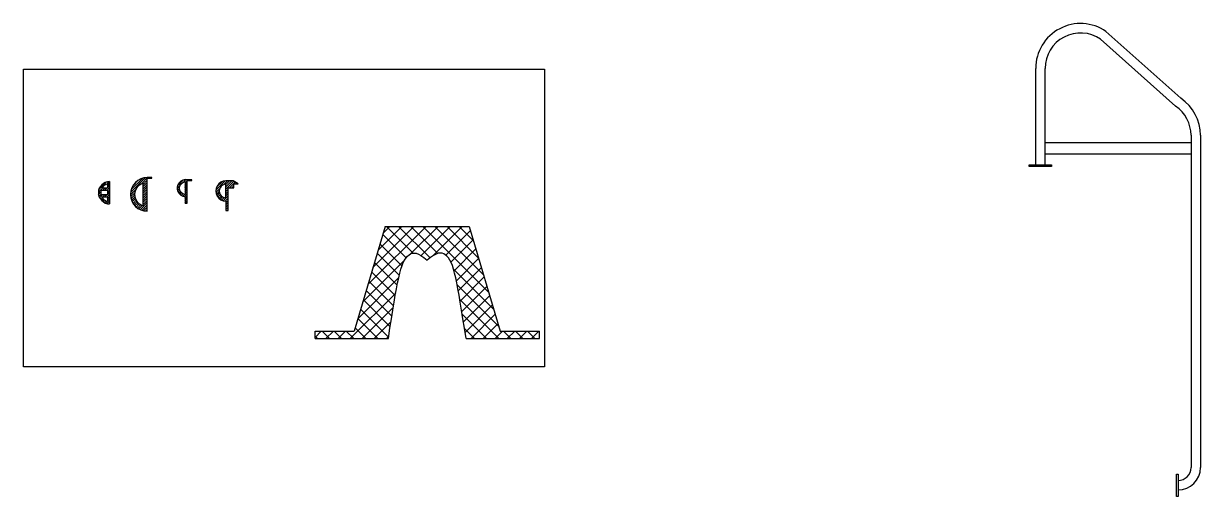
# Model space of a CAD drawing. Header units: millimetres. Extents: x -1481984 to -235402, y 1078406 to 1875046.
# Drawn here: x -1345447 to -1340201, y 1502887 to 1504996 of the extents above; entities that cross this region are included whole.
import ezdxf

# ---------------------------------------------------------------- set-up
doc = ezdxf.new("R2010")
doc.units = ezdxf.units.MM
doc.header["$LTSCALE"] = 1000
doc.layers.get('0').update_dxf_attribs({"linetype": 'CONTINUOUS'})
doc.layers.add('细实线', color=7, linetype='CONTINUOUS')
pattern_1 = [(45, (280262.5035, 173825.021), (-5.000000133, 5.000000133), []), (135, (280273.635, 173825.021), (-5.000000133, -5.000000133), [1.6, -5.471068])]

msp = doc.modelspace()

# ---------------------------------------------------------------- hatches: boundary and pattern name
h = msp.add_hatch()
h.set_pattern_fill('橡胶', color=256, scale=2)
h.set_pattern_definition(pattern_1)
edge = h.paths.add_edge_path()
edge.add_line((-1344895.5, 1504158.5), (-1344895.5, 1504305.5))
edge.add_line((-1344895.5, 1504305.5), (-1344875.5, 1504305.5))
edge.add_line((-1344875.5, 1504305.5), (-1344875.5, 1504308.5))
edge.add_line((-1344875.5, 1504308.5), (-1344895.5, 1504308.5))
edge.add_arc((-1344895.5, 1504233.5), 75, 90, 270)
edge = h.paths.add_edge_path(flags=16)
edge.add_line((-1344915.5, 1504284.8), (-1344915.5, 1504182.3))
edge.add_arc((-1344895.5, 1504233.5), 55, 111.3237, 248.6763, ccw=False)
h = msp.add_hatch()
h.set_pattern_fill('橡胶', color=256, scale=2)
h.set_pattern_definition([(45, (-3469216.934, 966979.4494), (-5.000000133, 5.000000133), []), (135, (-3469205.803, 966979.4494), (-5.000000133, -5.000000133), [1.6, -5.471068])])
h.paths.add_polyline_path([(-1345063.2, 1504291.3, 1), (-1345063.2, 1504191.3)])
h.paths.add_polyline_path([(-1345073.2, 1504261.3), (-1345097.9, 1504261.3, -0.201283), (-1345073.2, 1504280)], flags=16)
h.paths.add_polyline_path([(-1345073.2, 1504251.3), (-1345073.2, 1504231.3), (-1345102, 1504231.3, -0.127017), (-1345102, 1504251.3)], flags=16)
h.paths.add_polyline_path([(-1345073.2, 1504221.3), (-1345073.2, 1504202.6, -0.201283), (-1345097.9, 1504221.3)], flags=16)
h = msp.add_hatch()
h.set_pattern_fill('橡胶', color=256, scale=2)
h.set_pattern_definition(pattern_1)
edge = h.paths.add_edge_path()
edge.add_line((-1344716.9, 1504224), (-1344716.9, 1504296))
edge.add_line((-1344716.9, 1504296), (-1344696.9, 1504296))
edge.add_line((-1344696.9, 1504296), (-1344696.9, 1504299))
edge.add_line((-1344696.9, 1504299), (-1344716.9, 1504299))
edge.add_arc((-1344723.8, 1504261.5), 38.1, 79.6111, 280.3889)
edge = h.paths.add_edge_path(flags=16)
edge.add_line((-1344727.1, 1504289.5), (-1344726.9, 1504233.5))
edge.add_arc((-1344724.3, 1504261.5), 28.1, 95.6088, 264.6211, ccw=False)
edge = h.paths.add_edge_path()
edge.add_line((-1344716.9, 1504194), (-1344716.9, 1504224))
edge.add_line((-1344726.9, 1504223.5), (-1344726.9, 1504194))
edge.add_line((-1344726.9, 1504194), (-1344716.9, 1504194))
h = msp.add_hatch()
h.set_pattern_fill('橡胶', color=256, scale=2)
h.set_pattern_definition([(45, (280197.673, 173799.5004), (-5.000000133, 5.000000133), []), (135, (280208.8045, 173799.5004), (-5.000000133, -5.000000133), [1.6, -5.471068])])
h.paths.add_polyline_path([(-1344544.8, 1504293.6, 1.00054), (-1344544.8, 1504203.7), (-1344544.8, 1504162.2), (-1344534.8, 1504162.2), (-1344534.8, 1504263.6), (-1344509.8, 1504263.6), (-1344509.8, 1504280.8), (-1344489.8, 1504280.8), (-1344512.1, 1504293.6)])
h.paths.add_polyline_path([(-1344544.8, 1504278.6), (-1344544.8, 1504218.7, -1.001751)], flags=16)
h = msp.add_hatch()
h.set_pattern_fill('ANSI37', color=256, scale=12, angle=-90, style=0)
h.set_pattern_definition([(315, (-1564681.973, 1791757.4), (26.9407684, 26.9407684), []), (45, (-1564681.973, 1791757.4), (-26.9407684, 26.9407684), [])])
edge = h.paths.add_edge_path()
edge.add_spline(control_points=[(-1343647.6, 1503940), (-1343605.7, 1503978.4), (-1343530.5, 1503971.7), (-1343514.6, 1503845.3), (-1343474.4, 1503591.1)], knot_values=[124.526233, 124.526233, 124.526233, 124.526233, 195.161282, 370.08508, 370.08508, 370.08508, 370.08508], weights=[1, 1, 1, 1, 1], degree=3, periodic=0)
edge.add_line((-1343474.4, 1503591.1), (-1343147.6, 1503591.1))
edge.add_line((-1343147.6, 1503591.1), (-1343147.6, 1503624.1))
edge.add_line((-1343147.6, 1503624.1), (-1343321.7, 1503624.1))
edge.add_line((-1343321.7, 1503624.1), (-1343460.1, 1504091.1))
edge.add_line((-1343460.1, 1504091.1), (-1343835.1, 1504091.1))
edge.add_line((-1343835.1, 1504091.1), (-1343973.5, 1503624.1))
edge.add_line((-1343973.5, 1503624.1), (-1344147.6, 1503624.1))
edge.add_line((-1344147.6, 1503624.1), (-1344147.6, 1503591.1))
edge.add_line((-1344147.6, 1503591.1), (-1343820.8, 1503591.1))
edge.add_spline(control_points=[(-1343820.8, 1503591.1), (-1343780.6, 1503845.3), (-1343764.7, 1503971.7), (-1343689.5, 1503978.4), (-1343647.6, 1503940)], knot_values=[124.526233, 124.526233, 124.526233, 124.526233, 299.45003, 370.08508, 370.08508, 370.08508, 370.08508], weights=[1, 1, 1, 1, 1], degree=3, periodic=0)

# ---------------------------------------------------------------- linework, layer by layer
for p, q in [((-1340621.8, 1504960.4, 0), (-1340287.4, 1504662.1, 0)), ((-1340645.6, 1504925.8, 0), (-1340311.2, 1504627.5, 0)), ((-1340935, 1504365.8, 0), (-1340935, 1504795.6, 0)), ((-1340893, 1504365.8, 0), (-1340893, 1504795.6, 0)), ((-1340893, 1504464.6, 0), (-1340242.6, 1504464.6, 0)), ((-1340242.6, 1504497.2, 0), (-1340242.6, 1503015.8, 0)), ((-1340200.6, 1504497.2, 0), (-1340200.6, 1503015.8, 0)), ((-1340893, 1504414.6, 0), (-1340242.6, 1504414.6, 0)), ((-1345073.2, 1504251.3), (-1345102, 1504251.3)), ((-1345073.2, 1504261.3), (-1345097.9, 1504261.3)), ((-1345073.2, 1504280), (-1345073.2, 1504261.3)), ((-1345073.2, 1504251.3), (-1345073.2, 1504231.3)), ((-1345063.2, 1504291.3), (-1345063.2, 1504191.3)), ((-1344696.9, 1504299), (-1344716.9, 1504299)), ((-1344716.9, 1504296), (-1344696.9, 1504296)), ((-1344716.9, 1504224), (-1344716.9, 1504296)), ((-1344696.9, 1504296), (-1344696.9, 1504299)), ((-1345073.2, 1504231.3), (-1345102, 1504231.3)), ((-1345073.2, 1504221.3), (-1345097.9, 1504221.3)), ((-1345073.2, 1504221.3), (-1345073.2, 1504202.6)), ((-1344726.9, 1504223.5), (-1344726.9, 1504194)), ((-1344716.9, 1504194), (-1344716.9, 1504224)), ((-1344716.9, 1504224), (-1344716.9, 1504224)), ((-1344726.9, 1504194), (-1344716.9, 1504194))]:
    msp.add_line(p, q)
msp.add_lwpolyline([(-1345447, 1504791.7), (-1343124.1, 1504791.7), (-1343124.1, 1503465.2), (-1345447, 1503465.2)], close=True)
at = {"elevation": 0}
for points in [[(-1340964, 1504365.8), (-1340864, 1504365.8), (-1340864, 1504358.8), (-1340964, 1504358.8)], [(-1340300.6, 1502986.8), (-1340300.6, 1502886.8), (-1340307.6, 1502886.8), (-1340307.6, 1502986.8)]]:
    msp.add_lwpolyline(points, close=True, dxfattribs=at)
for points in [[(-1344895.5, 1504158.5), (-1344895.5, 1504305.5), (-1344875.5, 1504305.5), (-1344875.5, 1504308.5), (-1344895.5, 1504308.5, 1), (-1344895.5, 1504158.5)], [(-1344915.5, 1504284.8), (-1344915.5, 1504182.3, -0.68313)], [(-1344726.9, 1504289.5), (-1344726.9, 1504233.5, -0.910664)]]:
    msp.add_lwpolyline(points, format="xyb", close=True)
for points in [[(-1344544.8, 1504162.2), (-1344534.8, 1504162.2), (-1344534.8, 1504263.6), (-1344509.8, 1504263.6), (-1344509.8, 1504280.8), (-1344489.8, 1504280.8), (-1344512.1, 1504293.6), (-1344544.8, 1504293.6, 1.00108), (-1344544.8, 1504203.7), (-1344544.8, 1504162.2)], [(-1344544.8, 1504218.7), (-1344544.8, 1504278.6, 1.001751), (-1344544.8, 1504218.7, 1.415134)]]:
    msp.add_lwpolyline(points, format="xyb", dxfattribs=at)
for centre, radius, start, end in [((-1340735, 1504795.6, 0), 200, 55.5207, 180), ((-1340735, 1504795.6, 0), 158, 55.5207, 180), ((-1340400.6, 1504497.2, 0), 158, 0, 55.5207), ((-1340400.6, 1504497.2, 0), 200, 0, 55.5207), ((-1345063.2, 1504241.3), 50, 90, 270), ((-1345063.2, 1504241.3), 40, 165.5225, 194.4775), ((-1345063.2, 1504241.3), 40, 104.4775, 150), ((-1344723.8, 1504261.5), 38.1, 79.6111, 265.2983), ((-1345063.2, 1504241.3), 40, 210, 255.5225), ((-1340300.6, 1503015.8, 0), 100, 270, 0), ((-1340300.6, 1503015.8, 0), 58, 270, 0)]:
    msp.add_arc(centre, radius, start, end)
msp.add_open_spline([(-1343820.8, 1503591.1), (-1343780.6, 1503845.3), (-1343764.7, 1503971.7), (-1343689.5, 1503978.4), (-1343647.6, 1503940)], degree=3, knots=[124.526233, 124.526233, 124.526233, 124.526233, 299.45003, 370.08508, 370.08508, 370.08508, 370.08508])
at = {"layer": '细实线'}
for p, q in [((-1343835.1, 1504091.1), (-1343973.5, 1503624.1)), ((-1343835.1, 1504091.1), (-1343460.1, 1504091.1)), ((-1343460.1, 1504091.1), (-1343321.7, 1503624.1)), ((-1344147.6, 1503624.1), (-1343973.5, 1503624.1)), ((-1344147.6, 1503591.1), (-1344147.6, 1503624.1)), ((-1343321.7, 1503624.1), (-1343147.6, 1503624.1)), ((-1343147.6, 1503591.1), (-1343147.6, 1503624.1)), ((-1344147.6, 1503591.1), (-1343820.8, 1503591.1)), ((-1344147.6, 1503591.1), (-1344147.6, 1503591.1)), ((-1343474.4, 1503591.1), (-1343147.6, 1503591.1))]:
    msp.add_line(p, q, dxfattribs=at)
msp.add_open_spline([(-1343474.4, 1503591.1), (-1343514.6, 1503845.3), (-1343530.5, 1503971.7), (-1343605.7, 1503978.4), (-1343647.6, 1503940)], degree=3, knots=[124.526233, 124.526233, 124.526233, 124.526233, 299.45003, 370.08508, 370.08508, 370.08508, 370.08508], dxfattribs=at)

doc.saveas('drawing.dxf')
